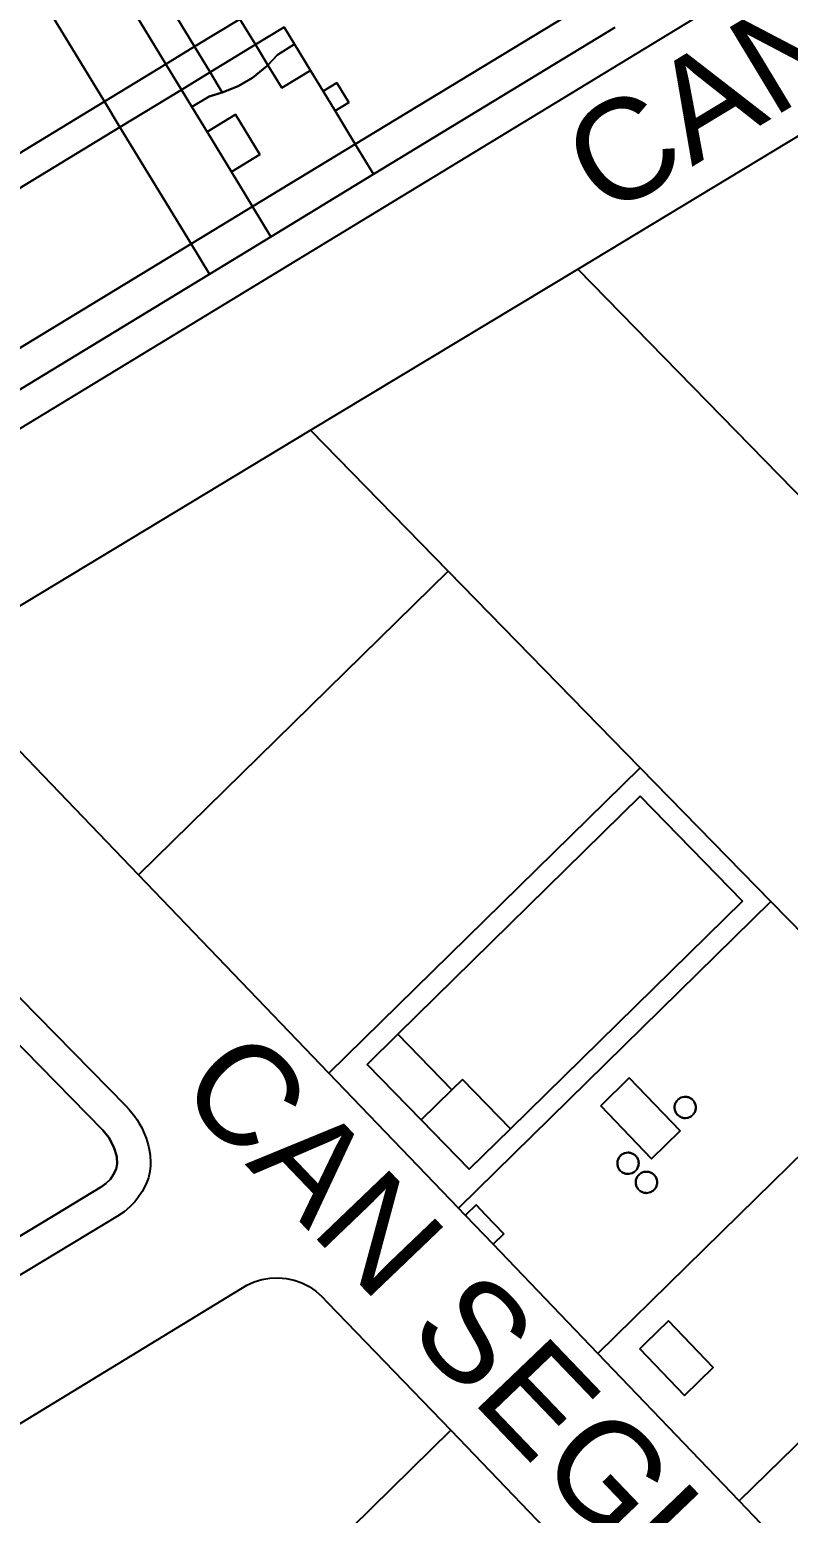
# Model space of a CAD drawing. Header units: millimetres. Extents: x 1888 to 2040, y 1705 to 1894.
# Drawn here: x 1943.2504 to 1943.3641, y 1822.6797 to 1822.9021 of the extents above; entities that cross this region are included whole.
import ezdxf

# ---------------------------------------------------------------- set-up
doc = ezdxf.new("R2010")
doc.units = ezdxf.units.MM
doc.styles.get("Standard").update_dxf_attribs({"font": 'arial.ttf'})

# ---------------------------------------------------------------- blocks, each defined once
blk = doc.blocks.new('PI Son Oms')
for p, q in [((-181.50948, -11.85922), (-181.50121, -11.87281)), ((-181.50121, -11.87281), (-181.50948, -11.85922)), ((-181.51375, -11.86182), (-181.5055, -11.87542)), ((-181.5055, -11.87542), (-181.51375, -11.86182)), ((-181.42412, -11.86722), (-181.53482, -11.93456)), ((-181.42412, -11.86722), (-181.53482, -11.93456)), ((-181.51472, -11.88103), (-181.52299, -11.86744)), ((-181.52299, -11.86744), (-181.51472, -11.88103)), ((-181.44099, -11.86543), (-181.47713, -11.88741)), ((-181.47713, -11.88741), (-181.44099, -11.86543)), ((-181.49441, -11.86867), (-181.50121, -11.87281)), ((-181.50121, -11.87281), (-181.49441, -11.86867)), ((-181.49441, -11.86867), (-181.49207, -11.87251)), ((-181.49207, -11.87251), (-181.49441, -11.86867)), ((-181.49207, -11.87251), (-181.48778, -11.8699)), ((-181.48778, -11.8699), (-181.49207, -11.87251)), ((-181.48778, -11.8699), (-181.48622, -11.87246)), ((-181.48622, -11.87246), (-181.48778, -11.8699)), ((-181.43824, -11.86995), (-181.47438, -11.89194)), ((-181.47438, -11.89194), (-181.43824, -11.86995)), ((-181.50121, -11.87281), (-181.5055, -11.87542)), ((-181.5055, -11.87542), (-181.50121, -11.87281)), ((-181.50121, -11.87281), (-181.49889, -11.87666)), ((-181.49889, -11.87666), (-181.50121, -11.87281)), ((-181.49207, -11.87251), (-181.49889, -11.87666)), ((-181.49889, -11.87666), (-181.49207, -11.87251)), ((-181.49021, -11.87557), (-181.49207, -11.87251)), ((-181.49207, -11.87251), (-181.49021, -11.87557)), ((-181.48878, -11.87402), (-181.49021, -11.87557)), ((-181.49021, -11.87557), (-181.48878, -11.87402)), ((-181.48622, -11.87246), (-181.48878, -11.87402)), ((-181.48878, -11.87402), (-181.48622, -11.87246)), ((-181.48622, -11.87246), (-181.48383, -11.87638)), ((-181.48383, -11.87638), (-181.48622, -11.87246)), ((-181.5055, -11.87542), (-181.51472, -11.88103)), ((-181.51472, -11.88103), (-181.5055, -11.87542)), ((-181.5055, -11.87542), (-181.50317, -11.87926)), ((-181.50317, -11.87926), (-181.5055, -11.87542)), ((-181.49253, -11.87746), (-181.49031, -11.87568)), ((-181.49031, -11.87568), (-181.49253, -11.87746)), ((-181.49031, -11.87568), (-181.49021, -11.87557)), ((-181.49021, -11.87557), (-181.49031, -11.87568)), ((-181.48813, -11.87899), (-181.49021, -11.87557)), ((-181.49021, -11.87557), (-181.48813, -11.87899)), ((-181.48383, -11.87638), (-181.48813, -11.87899)), ((-181.48813, -11.87899), (-181.48383, -11.87638)), ((-181.48196, -11.87946), (-181.48383, -11.87638)), ((-181.48383, -11.87638), (-181.48196, -11.87946)), ((-181.49889, -11.87666), (-181.50317, -11.87926)), ((-181.50317, -11.87926), (-181.49889, -11.87666)), ((-181.49889, -11.87666), (-181.49706, -11.8797)), ((-181.49706, -11.8797), (-181.49889, -11.87666)), ((-181.49706, -11.8797), (-181.49469, -11.87873)), ((-181.49469, -11.87873), (-181.49706, -11.8797)), ((-181.49469, -11.87873), (-181.49253, -11.87746)), ((-181.49253, -11.87746), (-181.49469, -11.87873)), ((-181.4799, -11.87821), (-181.48196, -11.87946)), ((-181.48196, -11.87946), (-181.4799, -11.87821)), ((-181.47809, -11.8812), (-181.4799, -11.87821)), ((-181.4799, -11.87821), (-181.47809, -11.8812)), ((-181.50317, -11.87926), (-181.51239, -11.88487)), ((-181.51239, -11.88487), (-181.50317, -11.87926)), ((-181.50317, -11.87926), (-181.50161, -11.88182)), ((-181.50161, -11.88182), (-181.50317, -11.87926)), ((-181.49905, -11.88026), (-181.50161, -11.88182)), ((-181.50161, -11.88182), (-181.49905, -11.88026)), ((-181.49706, -11.8797), (-181.49905, -11.88026)), ((-181.49905, -11.88026), (-181.49706, -11.8797)), ((-181.48014, -11.88245), (-181.48196, -11.87946)), ((-181.48196, -11.87946), (-181.48014, -11.88245)), ((-181.51472, -11.88103), (-181.54198, -11.89761)), ((-181.54198, -11.89761), (-181.51472, -11.88103)), ((-181.51239, -11.88487), (-181.51472, -11.88103)), ((-181.51472, -11.88103), (-181.51239, -11.88487)), ((-181.50161, -11.88182), (-181.49933, -11.88557)), ((-181.49933, -11.88557), (-181.50161, -11.88182)), ((-181.49506, -11.88299), (-181.49933, -11.88557)), ((-181.49933, -11.88557), (-181.49506, -11.88299)), ((-181.49143, -11.88897), (-181.49506, -11.88299)), ((-181.49506, -11.88299), (-181.49143, -11.88897)), ((-181.48014, -11.88245), (-181.47809, -11.8812)), ((-181.47809, -11.8812), (-181.48014, -11.88245)), ((-181.47713, -11.88741), (-181.48014, -11.88245)), ((-181.48014, -11.88245), (-181.47713, -11.88741)), ((-181.51239, -11.88487), (-181.53964, -11.90145)), ((-181.53964, -11.90145), (-181.51239, -11.88487)), ((-181.50174, -11.90238), (-181.51239, -11.88487)), ((-181.51239, -11.88487), (-181.50174, -11.90238)), ((-181.4438, -11.90615), (-181.40766, -11.88434)), ((-181.4438, -11.90615), (-181.40766, -11.88434)), ((-181.49933, -11.88557), (-181.49569, -11.89156)), ((-181.49569, -11.89156), (-181.49933, -11.88557)), ((-181.49252, -11.89677), (-181.47713, -11.88741)), ((-181.47713, -11.88741), (-181.49252, -11.89677)), ((-181.47713, -11.88741), (-181.47438, -11.89194)), ((-181.47438, -11.89194), (-181.47713, -11.88741)), ((-181.49569, -11.89156), (-181.49143, -11.88897)), ((-181.49143, -11.88897), (-181.49569, -11.89156)), ((-181.49569, -11.89156), (-181.49252, -11.89677)), ((-181.49252, -11.89677), (-181.49569, -11.89156)), ((-181.47438, -11.89194), (-181.48976, -11.9013)), ((-181.48976, -11.9013), (-181.47438, -11.89194)), ((-181.49252, -11.89677), (-181.50174, -11.90238)), ((-181.50174, -11.90238), (-181.49252, -11.89677)), ((-181.48976, -11.9013), (-181.49252, -11.89677)), ((-181.49252, -11.89677), (-181.48976, -11.9013)), ((-181.529, -11.91896), (-181.50174, -11.90238)), ((-181.50174, -11.90238), (-181.529, -11.91896)), ((-181.50174, -11.90238), (-181.49898, -11.90691)), ((-181.49898, -11.90691), (-181.50174, -11.90238)), ((-181.49898, -11.90691), (-181.48976, -11.9013)), ((-181.48976, -11.9013), (-181.49898, -11.90691)), ((-181.49898, -11.90691), (-181.53077, -11.92624)), ((-181.53077, -11.92624), (-181.49898, -11.90691)), ((-181.48382, -11.93031), (-181.4438, -11.90615)), ((-181.48382, -11.93031), (-181.4438, -11.90615)), ((-181.4438, -11.90615), (-181.36938, -11.98236)), ((-181.36938, -11.98236), (-181.4438, -11.90615)), ((-181.4438, -11.90615), (-181.36938, -11.98236)), ((-181.36938, -11.98236), (-181.4438, -11.90615)), ((-181.53689, -11.96234), (-181.48382, -11.93031)), ((-181.53689, -11.96234), (-181.48382, -11.93031)), ((-181.46321, -11.95141), (-181.48382, -11.93031)), ((-181.48382, -11.93031), (-181.46321, -11.95141)), ((-181.46321, -11.95141), (-181.48382, -11.93031)), ((-181.48382, -11.93031), (-181.46321, -11.95141)), ((-181.50961, -11.99694), (-181.46321, -11.95141)), ((-181.46321, -11.95141), (-181.50961, -11.99694)), ((-181.50961, -11.99694), (-181.46321, -11.95141)), ((-181.46321, -11.95141), (-181.50961, -11.99694)), ((-181.46321, -11.95141), (-181.43443, -11.98088)), ((-181.43443, -11.98088), (-181.46321, -11.95141)), ((-181.46321, -11.95141), (-181.43443, -11.98088)), ((-181.43443, -11.98088), (-181.46321, -11.95141)), ((-181.50961, -11.99694), (-181.53754, -11.96783)), ((-181.50961, -11.99694), (-181.53754, -11.96783)), ((-181.43443, -11.98088), (-181.48109, -12.02667)), ((-181.48109, -12.02667), (-181.43443, -11.98088)), ((-181.43443, -11.98088), (-181.48109, -12.02667)), ((-181.48109, -12.02667), (-181.43443, -11.98088)), ((-181.41485, -12.00095), (-181.43443, -11.98088)), ((-181.43443, -11.98088), (-181.41485, -12.00095)), ((-181.41485, -12.00095), (-181.43443, -11.98088)), ((-181.43443, -11.98088), (-181.41485, -12.00095)), ((-181.47077, -12.02082), (-181.43444, -11.98517)), ((-181.43444, -11.98517), (-181.47077, -12.02082)), ((-181.43444, -11.98517), (-181.41912, -12.00086)), ((-181.41912, -12.00086), (-181.43444, -11.98517)), ((-181.48109, -12.02667), (-181.50961, -11.99694)), ((-181.48109, -12.02667), (-181.50961, -11.99694)), ((-181.46168, -12.0469), (-181.41485, -12.00095)), ((-181.41485, -12.00095), (-181.46168, -12.0469)), ((-181.46168, -12.0469), (-181.41485, -12.00095)), ((-181.41485, -12.00095), (-181.46168, -12.0469)), ((-181.41912, -12.00086), (-181.45389, -12.03498)), ((-181.45389, -12.03498), (-181.41912, -12.00086)), ((-181.40187, -12.01424), (-181.41485, -12.00095)), ((-181.41485, -12.00095), (-181.40187, -12.01424)), ((-181.40187, -12.01424), (-181.41485, -12.00095)), ((-181.41485, -12.00095), (-181.40187, -12.01424)), ((-181.53001, -12.0127), (-181.5115, -12.03158)), ((-181.53001, -12.0127), (-181.5115, -12.03158)), ((-181.52904, -12.02083), (-181.51494, -12.03521)), ((-181.51494, -12.03521), (-181.52904, -12.02083)), ((-181.47537, -12.02534), (-181.47077, -12.02082)), ((-181.47077, -12.02082), (-181.47537, -12.02534)), ((-181.46264, -12.02915), (-181.47077, -12.02082)), ((-181.47077, -12.02082), (-181.46264, -12.02915)), ((-181.41962, -12.04789), (-181.39371, -12.02247)), ((-181.39371, -12.02247), (-181.41962, -12.04789)), ((-181.41962, -12.04789), (-181.39371, -12.02247)), ((-181.39371, -12.02247), (-181.41962, -12.04789)), ((-181.46724, -12.03367), (-181.47537, -12.02534)), ((-181.47537, -12.02534), (-181.46724, -12.03367)), ((-181.46168, -12.0469), (-181.48109, -12.02667)), ((-181.46168, -12.0469), (-181.48109, -12.02667)), ((-181.46108, -12.02761), (-181.46264, -12.02915)), ((-181.46264, -12.02915), (-181.46108, -12.02761)), ((-181.45389, -12.03498), (-181.46108, -12.02761)), ((-181.46108, -12.02761), (-181.45389, -12.03498)), ((-181.44034, -12.03158), (-181.43607, -12.02738)), ((-181.43607, -12.02738), (-181.44034, -12.03158)), ((-181.43607, -12.02738), (-181.42845, -12.03532)), ((-181.42845, -12.03532), (-181.43607, -12.02738)), ((-181.46724, -12.03367), (-181.46264, -12.02915)), ((-181.46264, -12.02915), (-181.46724, -12.03367)), ((-181.5115, -12.03158), (-181.51101, -12.03211)), ((-181.5115, -12.03158), (-181.51101, -12.03211)), ((-181.51101, -12.03211), (-181.51016, -12.03317)), ((-181.51101, -12.03211), (-181.51016, -12.03317)), ((-181.43273, -12.03952), (-181.44034, -12.03158)), ((-181.44034, -12.03158), (-181.43273, -12.03952)), ((-181.42929, -12.03171), (-181.42928, -12.03157)), ((-181.42928, -12.03157), (-181.42929, -12.03171)), ((-181.42929, -12.03195), (-181.42929, -12.03171)), ((-181.42929, -12.03171), (-181.42929, -12.03195)), ((-181.42927, -12.03207), (-181.42929, -12.03195)), ((-181.42929, -12.03195), (-181.42927, -12.03207)), ((-181.42928, -12.03157), (-181.42926, -12.03145)), ((-181.42926, -12.03145), (-181.42928, -12.03157)), ((-181.42924, -12.03221), (-181.42927, -12.03207)), ((-181.42927, -12.03207), (-181.42924, -12.03221)), ((-181.42926, -12.03145), (-181.42918, -12.03121)), ((-181.42918, -12.03121), (-181.42926, -12.03145)), ((-181.42918, -12.03121), (-181.42913, -12.03109)), ((-181.42913, -12.03109), (-181.42918, -12.03121)), ((-181.42913, -12.03109), (-181.42907, -12.03099)), ((-181.42907, -12.03099), (-181.42913, -12.03109)), ((-181.42907, -12.03099), (-181.42893, -12.03079)), ((-181.42893, -12.03079), (-181.42907, -12.03099)), ((-181.42893, -12.03079), (-181.42884, -12.03069)), ((-181.42884, -12.03069), (-181.42893, -12.03079)), ((-181.42884, -12.03069), (-181.42875, -12.03061)), ((-181.42875, -12.03061), (-181.42884, -12.03069)), ((-181.42875, -12.03061), (-181.42855, -12.03045)), ((-181.42855, -12.03045), (-181.42875, -12.03061)), ((-181.42855, -12.03045), (-181.42833, -12.03033)), ((-181.42833, -12.03033), (-181.42855, -12.03045)), ((-181.42833, -12.03033), (-181.42809, -12.03025)), ((-181.42809, -12.03025), (-181.42833, -12.03033)), ((-181.42809, -12.03025), (-181.42784, -12.03021)), ((-181.42784, -12.03021), (-181.42809, -12.03025)), ((-181.42784, -12.03021), (-181.42747, -12.03021)), ((-181.42747, -12.03021), (-181.42784, -12.03021)), ((-181.42747, -12.03021), (-181.42734, -12.03025)), ((-181.42734, -12.03025), (-181.42747, -12.03021)), ((-181.42734, -12.03025), (-181.42722, -12.03027)), ((-181.42722, -12.03027), (-181.42734, -12.03025)), ((-181.42722, -12.03027), (-181.4271, -12.03031)), ((-181.4271, -12.03031), (-181.42722, -12.03027)), ((-181.4271, -12.03031), (-181.42677, -12.03049)), ((-181.42677, -12.03049), (-181.4271, -12.03031)), ((-181.42677, -12.03049), (-181.42667, -12.03057)), ((-181.42667, -12.03057), (-181.42677, -12.03049)), ((-181.42667, -12.03057), (-181.42658, -12.03065)), ((-181.42658, -12.03065), (-181.42667, -12.03057)), ((-181.42658, -12.03065), (-181.42649, -12.03075)), ((-181.42649, -12.03075), (-181.42658, -12.03065)), ((-181.42649, -12.03075), (-181.42641, -12.03085)), ((-181.42641, -12.03085), (-181.42649, -12.03075)), ((-181.42641, -12.03085), (-181.42634, -12.03095)), ((-181.42634, -12.03095), (-181.42641, -12.03085)), ((-181.42634, -12.03095), (-181.42628, -12.03105)), ((-181.42628, -12.03105), (-181.42634, -12.03095)), ((-181.42628, -12.03105), (-181.42618, -12.03129)), ((-181.42618, -12.03129), (-181.42628, -12.03105)), ((-181.42613, -12.03215), (-181.42621, -12.03239)), ((-181.42621, -12.03239), (-181.42613, -12.03215)), ((-181.42618, -12.03129), (-181.42614, -12.03141)), ((-181.42614, -12.03141), (-181.42618, -12.03129)), ((-181.42614, -12.03141), (-181.4261, -12.03165)), ((-181.4261, -12.03165), (-181.42614, -12.03141)), ((-181.42611, -12.03203), (-181.42613, -12.03215)), ((-181.42613, -12.03215), (-181.42611, -12.03203)), ((-181.42609, -12.03177), (-181.42611, -12.03203)), ((-181.42611, -12.03203), (-181.42609, -12.03177)), ((-181.4261, -12.03165), (-181.42609, -12.03177)), ((-181.42609, -12.03177), (-181.4261, -12.03165)), ((-181.51016, -12.03317), (-181.50983, -12.03365)), ((-181.51016, -12.03317), (-181.50983, -12.03365)), ((-181.50983, -12.03365), (-181.50955, -12.03412)), ((-181.50983, -12.03365), (-181.50955, -12.03412)), ((-181.50955, -12.03412), (-181.50913, -12.03487)), ((-181.50955, -12.03412), (-181.50913, -12.03487)), ((-181.46006, -12.04103), (-181.46724, -12.03367)), ((-181.46724, -12.03367), (-181.46006, -12.04103)), ((-181.42921, -12.03233), (-181.42924, -12.03221)), ((-181.42924, -12.03221), (-181.42921, -12.03233)), ((-181.42916, -12.03243), (-181.42921, -12.03233)), ((-181.42921, -12.03233), (-181.42916, -12.03243)), ((-181.42911, -12.03255), (-181.42916, -12.03243)), ((-181.42916, -12.03243), (-181.42911, -12.03255)), ((-181.42905, -12.03265), (-181.42911, -12.03255)), ((-181.42911, -12.03255), (-181.42905, -12.03265)), ((-181.42897, -12.03277), (-181.42905, -12.03265)), ((-181.42905, -12.03265), (-181.42897, -12.03277)), ((-181.4289, -12.03287), (-181.42897, -12.03277)), ((-181.42897, -12.03277), (-181.4289, -12.03287)), ((-181.42872, -12.03303), (-181.4289, -12.03287)), ((-181.4289, -12.03287), (-181.42872, -12.03303)), ((-181.42862, -12.03311), (-181.42872, -12.03303)), ((-181.42872, -12.03303), (-181.42862, -12.03311)), ((-181.4284, -12.03323), (-181.42862, -12.03311)), ((-181.42862, -12.03311), (-181.4284, -12.03323)), ((-181.42828, -12.03329), (-181.4284, -12.03323)), ((-181.4284, -12.03323), (-181.42828, -12.03329)), ((-181.42817, -12.03333), (-181.42828, -12.03329)), ((-181.42828, -12.03329), (-181.42817, -12.03333)), ((-181.42804, -12.03337), (-181.42817, -12.03333)), ((-181.42817, -12.03333), (-181.42804, -12.03337)), ((-181.42792, -12.03339), (-181.42804, -12.03337)), ((-181.42804, -12.03337), (-181.42792, -12.03339)), ((-181.4278, -12.03339), (-181.42792, -12.03339)), ((-181.42792, -12.03339), (-181.4278, -12.03339)), ((-181.42767, -12.03341), (-181.4278, -12.03339)), ((-181.4278, -12.03339), (-181.42767, -12.03341)), ((-181.4273, -12.03335), (-181.42767, -12.03341)), ((-181.42767, -12.03341), (-181.4273, -12.03335)), ((-181.42706, -12.03327), (-181.4273, -12.03335)), ((-181.4273, -12.03335), (-181.42706, -12.03327)), ((-181.42673, -12.03309), (-181.42706, -12.03327)), ((-181.42706, -12.03327), (-181.42673, -12.03309)), ((-181.42664, -12.03301), (-181.42673, -12.03309)), ((-181.42673, -12.03309), (-181.42664, -12.03301)), ((-181.42655, -12.03291), (-181.42664, -12.03301)), ((-181.42664, -12.03301), (-181.42655, -12.03291)), ((-181.42646, -12.03283), (-181.42655, -12.03291)), ((-181.42655, -12.03291), (-181.42646, -12.03283)), ((-181.42639, -12.03273), (-181.42646, -12.03283)), ((-181.42646, -12.03283), (-181.42639, -12.03273)), ((-181.42626, -12.03251), (-181.42639, -12.03273)), ((-181.42639, -12.03273), (-181.42626, -12.03251)), ((-181.42621, -12.03239), (-181.42626, -12.03251)), ((-181.42626, -12.03251), (-181.42621, -12.03239)), ((-181.51494, -12.03521), (-181.51406, -12.0363)), ((-181.51406, -12.0363), (-181.51494, -12.03521)), ((-181.51406, -12.0363), (-181.51336, -12.03766)), ((-181.51336, -12.03766), (-181.51406, -12.0363)), ((-181.50913, -12.03487), (-181.50872, -12.03579)), ((-181.50913, -12.03487), (-181.50872, -12.03579)), ((-181.50872, -12.03579), (-181.50847, -12.03641)), ((-181.50872, -12.03579), (-181.50847, -12.03641)), ((-181.50847, -12.03641), (-181.50817, -12.03738)), ((-181.50847, -12.03641), (-181.50817, -12.03738)), ((-181.45389, -12.03498), (-181.46006, -12.04103)), ((-181.46006, -12.04103), (-181.45389, -12.03498)), ((-181.42845, -12.03532), (-181.43273, -12.03952)), ((-181.43273, -12.03952), (-181.42845, -12.03532)), ((-181.51336, -12.03766), (-181.51319, -12.03807)), ((-181.51319, -12.03807), (-181.51336, -12.03766)), ((-181.51319, -12.03807), (-181.51295, -12.03886)), ((-181.51295, -12.03886), (-181.51319, -12.03807)), ((-181.50817, -12.03738), (-181.508, -12.03812)), ((-181.50817, -12.03738), (-181.508, -12.03812)), ((-181.508, -12.03812), (-181.50786, -12.03896)), ((-181.508, -12.03812), (-181.50786, -12.03896)), ((-181.43722, -12.03889), (-181.43712, -12.03882)), ((-181.43712, -12.03882), (-181.43722, -12.03889)), ((-181.43712, -12.03882), (-181.43701, -12.03875)), ((-181.43701, -12.03875), (-181.43712, -12.03882)), ((-181.43701, -12.03875), (-181.4369, -12.0387)), ((-181.4369, -12.0387), (-181.43701, -12.03875)), ((-181.4369, -12.0387), (-181.43678, -12.03865)), ((-181.43678, -12.03865), (-181.4369, -12.0387)), ((-181.43678, -12.03865), (-181.43654, -12.03859)), ((-181.43654, -12.03859), (-181.43678, -12.03865)), ((-181.43654, -12.03859), (-181.43629, -12.03857)), ((-181.43629, -12.03857), (-181.43654, -12.03859)), ((-181.43629, -12.03857), (-181.43616, -12.03857)), ((-181.43616, -12.03857), (-181.43629, -12.03857)), ((-181.43616, -12.03857), (-181.43604, -12.03858)), ((-181.43604, -12.03858), (-181.43616, -12.03857)), ((-181.43604, -12.03858), (-181.43591, -12.03861)), ((-181.43591, -12.03861), (-181.43604, -12.03858)), ((-181.43591, -12.03861), (-181.43579, -12.03864)), ((-181.43579, -12.03864), (-181.43591, -12.03861)), ((-181.43579, -12.03864), (-181.43567, -12.03868)), ((-181.43567, -12.03868), (-181.43579, -12.03864)), ((-181.43567, -12.03868), (-181.43556, -12.03873)), ((-181.43556, -12.03873), (-181.43567, -12.03868)), ((-181.43556, -12.03873), (-181.43545, -12.03879)), ((-181.43545, -12.03879), (-181.43556, -12.03873)), ((-181.43545, -12.03879), (-181.43534, -12.03886)), ((-181.43534, -12.03886), (-181.43545, -12.03879)), ((-181.5128, -12.04026), (-181.51298, -12.04107)), ((-181.51298, -12.04107), (-181.5128, -12.04026)), ((-181.51295, -12.03886), (-181.51285, -12.03922)), ((-181.51285, -12.03922), (-181.51295, -12.03886)), ((-181.51285, -12.03922), (-181.5128, -12.04026)), ((-181.5128, -12.04026), (-181.51285, -12.03922)), ((-181.50782, -12.04056), (-181.50793, -12.0414)), ((-181.50782, -12.04056), (-181.50793, -12.0414)), ((-181.50786, -12.03896), (-181.5078, -12.0401)), ((-181.50786, -12.03896), (-181.5078, -12.0401)), ((-181.5078, -12.0401), (-181.50782, -12.04056)), ((-181.5078, -12.0401), (-181.50782, -12.04056)), ((-181.43786, -12.04007), (-181.43785, -12.03994)), ((-181.43785, -12.03994), (-181.43786, -12.04007)), ((-181.43786, -12.04032), (-181.43786, -12.04007)), ((-181.43786, -12.04007), (-181.43786, -12.04032)), ((-181.43784, -12.04044), (-181.43786, -12.04032)), ((-181.43786, -12.04032), (-181.43784, -12.04044)), ((-181.43785, -12.03994), (-181.43783, -12.03982)), ((-181.43783, -12.03982), (-181.43785, -12.03994)), ((-181.43781, -12.04057), (-181.43784, -12.04044)), ((-181.43784, -12.04044), (-181.43781, -12.04057)), ((-181.43783, -12.03982), (-181.43775, -12.03958)), ((-181.43775, -12.03958), (-181.43783, -12.03982)), ((-181.43778, -12.04069), (-181.43781, -12.04057)), ((-181.43781, -12.04057), (-181.43778, -12.04069)), ((-181.43773, -12.0408), (-181.43778, -12.04069)), ((-181.43778, -12.04069), (-181.43773, -12.0408)), ((-181.43775, -12.03958), (-181.4377, -12.03946)), ((-181.4377, -12.03946), (-181.43775, -12.03958)), ((-181.43768, -12.04092), (-181.43773, -12.0408)), ((-181.43773, -12.0408), (-181.43768, -12.04092)), ((-181.4377, -12.03946), (-181.43764, -12.03935)), ((-181.43764, -12.03935), (-181.4377, -12.03946)), ((-181.43762, -12.04102), (-181.43768, -12.04092)), ((-181.43768, -12.04092), (-181.43762, -12.04102)), ((-181.43764, -12.03935), (-181.4375, -12.03915)), ((-181.4375, -12.03915), (-181.43764, -12.03935)), ((-181.43754, -12.04113), (-181.43762, -12.04102)), ((-181.43762, -12.04102), (-181.43754, -12.04113)), ((-181.4375, -12.03915), (-181.43741, -12.03905)), ((-181.43741, -12.03905), (-181.4375, -12.03915)), ((-181.43741, -12.03905), (-181.43732, -12.03897)), ((-181.43732, -12.03897), (-181.43741, -12.03905)), ((-181.43732, -12.03897), (-181.43722, -12.03889)), ((-181.43722, -12.03889), (-181.43732, -12.03897)), ((-181.43534, -12.03886), (-181.43524, -12.03894)), ((-181.43524, -12.03894), (-181.43534, -12.03886)), ((-181.43524, -12.03894), (-181.43515, -12.03902)), ((-181.43515, -12.03902), (-181.43524, -12.03894)), ((-181.43515, -12.03902), (-181.43506, -12.03911)), ((-181.43506, -12.03911), (-181.43515, -12.03902)), ((-181.43506, -12.03911), (-181.43498, -12.03921)), ((-181.43498, -12.03921), (-181.43506, -12.03911)), ((-181.43498, -12.03921), (-181.43491, -12.03931)), ((-181.43491, -12.03931), (-181.43498, -12.03921)), ((-181.43489, -12.04098), (-181.43496, -12.04109)), ((-181.43496, -12.04109), (-181.43489, -12.04098)), ((-181.43491, -12.03931), (-181.43485, -12.03942)), ((-181.43485, -12.03942), (-181.43491, -12.03931)), ((-181.43483, -12.04087), (-181.43489, -12.04098)), ((-181.43489, -12.04098), (-181.43483, -12.04087)), ((-181.43485, -12.03942), (-181.4348, -12.03953)), ((-181.4348, -12.03953), (-181.43485, -12.03942)), ((-181.43478, -12.04076), (-181.43483, -12.04087)), ((-181.43483, -12.04087), (-181.43478, -12.04076)), ((-181.4348, -12.03953), (-181.43475, -12.03965)), ((-181.43475, -12.03965), (-181.4348, -12.03953)), ((-181.4347, -12.04052), (-181.43478, -12.04076)), ((-181.43478, -12.04076), (-181.4347, -12.04052)), ((-181.43475, -12.03965), (-181.43471, -12.03977)), ((-181.43471, -12.03977), (-181.43475, -12.03965)), ((-181.43471, -12.03977), (-181.43467, -12.04002)), ((-181.43467, -12.04002), (-181.43471, -12.03977)), ((-181.43468, -12.04039), (-181.4347, -12.04052)), ((-181.4347, -12.04052), (-181.43468, -12.04039)), ((-181.43466, -12.04014), (-181.43468, -12.04039)), ((-181.43468, -12.04039), (-181.43466, -12.04014)), ((-181.43467, -12.04002), (-181.43466, -12.04014)), ((-181.43466, -12.04014), (-181.43467, -12.04002)), ((-181.51449, -12.0432), (-181.51509, -12.04364)), ((-181.51509, -12.04364), (-181.51449, -12.0432)), ((-181.51383, -12.04253), (-181.51449, -12.0432)), ((-181.51449, -12.0432), (-181.51383, -12.04253)), ((-181.51339, -12.04188), (-181.51383, -12.04253)), ((-181.51383, -12.04253), (-181.51339, -12.04188)), ((-181.51298, -12.04107), (-181.51339, -12.04188)), ((-181.51339, -12.04188), (-181.51298, -12.04107)), ((-181.50814, -12.04234), (-181.50852, -12.04334)), ((-181.50814, -12.04234), (-181.50852, -12.04334)), ((-181.50793, -12.0414), (-181.50814, -12.04234)), ((-181.50793, -12.0414), (-181.50814, -12.04234)), ((-181.43747, -12.04123), (-181.43754, -12.04113)), ((-181.43754, -12.04113), (-181.43747, -12.04123)), ((-181.43738, -12.04132), (-181.43747, -12.04123)), ((-181.43747, -12.04123), (-181.43738, -12.04132)), ((-181.43729, -12.0414), (-181.43738, -12.04132)), ((-181.43738, -12.04132), (-181.43729, -12.0414)), ((-181.43719, -12.04148), (-181.43729, -12.0414)), ((-181.43729, -12.0414), (-181.43719, -12.04148)), ((-181.43697, -12.0416), (-181.43719, -12.04148)), ((-181.43719, -12.04148), (-181.43697, -12.0416)), ((-181.43685, -12.04166), (-181.43697, -12.0416)), ((-181.43697, -12.0416), (-181.43685, -12.04166)), ((-181.43674, -12.0417), (-181.43685, -12.04166)), ((-181.43685, -12.04166), (-181.43674, -12.0417)), ((-181.43661, -12.04173), (-181.43674, -12.0417)), ((-181.43674, -12.0417), (-181.43661, -12.04173)), ((-181.43649, -12.04175), (-181.43661, -12.04173)), ((-181.43661, -12.04173), (-181.43649, -12.04175)), ((-181.43624, -12.04177), (-181.43649, -12.04175)), ((-181.43649, -12.04175), (-181.43624, -12.04177)), ((-181.43611, -12.04176), (-181.43624, -12.04177)), ((-181.43624, -12.04177), (-181.43611, -12.04176)), ((-181.43587, -12.04172), (-181.43611, -12.04176)), ((-181.43611, -12.04176), (-181.43587, -12.04172)), ((-181.43563, -12.04164), (-181.43587, -12.04172)), ((-181.43587, -12.04172), (-181.43563, -12.04164)), ((-181.43541, -12.04152), (-181.43563, -12.04164)), ((-181.43563, -12.04164), (-181.43541, -12.04152)), ((-181.4353, -12.04145), (-181.43541, -12.04152)), ((-181.43541, -12.04152), (-181.4353, -12.04145)), ((-181.43521, -12.04137), (-181.4353, -12.04145)), ((-181.4353, -12.04145), (-181.43521, -12.04137)), ((-181.43503, -12.04119), (-181.43521, -12.04137)), ((-181.43521, -12.04137), (-181.43503, -12.04119)), ((-181.4351, -12.04293), (-181.43509, -12.04279)), ((-181.43509, -12.04279), (-181.4351, -12.04293)), ((-181.4351, -12.04317), (-181.4351, -12.04293)), ((-181.4351, -12.04293), (-181.4351, -12.04317)), ((-181.43508, -12.04329), (-181.4351, -12.04317)), ((-181.4351, -12.04317), (-181.43508, -12.04329)), ((-181.43509, -12.04279), (-181.43507, -12.04267)), ((-181.43507, -12.04267), (-181.43509, -12.04279)), ((-181.43505, -12.04343), (-181.43508, -12.04329)), ((-181.43508, -12.04329), (-181.43505, -12.04343)), ((-181.43507, -12.04267), (-181.43499, -12.04243)), ((-181.43499, -12.04243), (-181.43507, -12.04267)), ((-181.43496, -12.04109), (-181.43503, -12.04119)), ((-181.43503, -12.04119), (-181.43496, -12.04109)), ((-181.43499, -12.04243), (-181.43494, -12.04231)), ((-181.43494, -12.04231), (-181.43499, -12.04243)), ((-181.43494, -12.04231), (-181.43488, -12.04221)), ((-181.43488, -12.04221), (-181.43494, -12.04231)), ((-181.43488, -12.04221), (-181.43474, -12.04201)), ((-181.43474, -12.04201), (-181.43488, -12.04221)), ((-181.43474, -12.04201), (-181.43465, -12.04191)), ((-181.43465, -12.04191), (-181.43474, -12.04201)), ((-181.43465, -12.04191), (-181.43456, -12.04183)), ((-181.43456, -12.04183), (-181.43465, -12.04191)), ((-181.43456, -12.04183), (-181.43436, -12.04167)), ((-181.43436, -12.04167), (-181.43456, -12.04183)), ((-181.43436, -12.04167), (-181.43414, -12.04155)), ((-181.43414, -12.04155), (-181.43436, -12.04167)), ((-181.43414, -12.04155), (-181.4339, -12.04147)), ((-181.4339, -12.04147), (-181.43414, -12.04155)), ((-181.4339, -12.04147), (-181.43365, -12.04143)), ((-181.43365, -12.04143), (-181.4339, -12.04147)), ((-181.43365, -12.04143), (-181.43328, -12.04143)), ((-181.43328, -12.04143), (-181.43365, -12.04143)), ((-181.43328, -12.04143), (-181.43315, -12.04147)), ((-181.43315, -12.04147), (-181.43328, -12.04143)), ((-181.43315, -12.04147), (-181.43303, -12.04149)), ((-181.43303, -12.04149), (-181.43315, -12.04147)), ((-181.43303, -12.04149), (-181.43291, -12.04153)), ((-181.43291, -12.04153), (-181.43303, -12.04149)), ((-181.43291, -12.04153), (-181.43258, -12.04171)), ((-181.43258, -12.04171), (-181.43291, -12.04153)), ((-181.43258, -12.04171), (-181.43248, -12.04179)), ((-181.43248, -12.04179), (-181.43258, -12.04171)), ((-181.43248, -12.04179), (-181.43239, -12.04187)), ((-181.43239, -12.04187), (-181.43248, -12.04179)), ((-181.43239, -12.04187), (-181.4323, -12.04197)), ((-181.4323, -12.04197), (-181.43239, -12.04187)), ((-181.4323, -12.04197), (-181.43222, -12.04207)), ((-181.43222, -12.04207), (-181.4323, -12.04197)), ((-181.43222, -12.04207), (-181.43215, -12.04217)), ((-181.43215, -12.04217), (-181.43222, -12.04207)), ((-181.43215, -12.04217), (-181.43209, -12.04227)), ((-181.43209, -12.04227), (-181.43215, -12.04217)), ((-181.43209, -12.04227), (-181.43199, -12.04251)), ((-181.43199, -12.04251), (-181.43209, -12.04227)), ((-181.43199, -12.04251), (-181.43195, -12.04263)), ((-181.43195, -12.04263), (-181.43199, -12.04251)), ((-181.43195, -12.04263), (-181.43191, -12.04287)), ((-181.43191, -12.04287), (-181.43195, -12.04263)), ((-181.43192, -12.04325), (-181.43194, -12.04337)), ((-181.43194, -12.04337), (-181.43192, -12.04325)), ((-181.4319, -12.04299), (-181.43192, -12.04325)), ((-181.43192, -12.04325), (-181.4319, -12.04299)), ((-181.43191, -12.04287), (-181.4319, -12.04299)), ((-181.4319, -12.04299), (-181.43191, -12.04287)), ((-181.51509, -12.04364), (-181.52211, -12.04789)), ((-181.52211, -12.04789), (-181.51509, -12.04364)), ((-181.5097, -12.04535), (-181.51016, -12.04593)), ((-181.5097, -12.04535), (-181.51016, -12.04593)), ((-181.50906, -12.0444), (-181.5097, -12.04535)), ((-181.50906, -12.0444), (-181.5097, -12.04535)), ((-181.50852, -12.04334), (-181.50906, -12.0444)), ((-181.50852, -12.04334), (-181.50906, -12.0444)), ((-181.43502, -12.04355), (-181.43505, -12.04343)), ((-181.43505, -12.04343), (-181.43502, -12.04355)), ((-181.43497, -12.04365), (-181.43502, -12.04355)), ((-181.43502, -12.04355), (-181.43497, -12.04365)), ((-181.43492, -12.04377), (-181.43497, -12.04365)), ((-181.43497, -12.04365), (-181.43492, -12.04377)), ((-181.43486, -12.04387), (-181.43492, -12.04377)), ((-181.43492, -12.04377), (-181.43486, -12.04387)), ((-181.43478, -12.04399), (-181.43486, -12.04387)), ((-181.43486, -12.04387), (-181.43478, -12.04399)), ((-181.43471, -12.04409), (-181.43478, -12.04399)), ((-181.43478, -12.04399), (-181.43471, -12.04409)), ((-181.43453, -12.04425), (-181.43471, -12.04409)), ((-181.43471, -12.04409), (-181.43453, -12.04425)), ((-181.43443, -12.04433), (-181.43453, -12.04425)), ((-181.43453, -12.04425), (-181.43443, -12.04433)), ((-181.43421, -12.04445), (-181.43443, -12.04433)), ((-181.43443, -12.04433), (-181.43421, -12.04445)), ((-181.43409, -12.04451), (-181.43421, -12.04445)), ((-181.43421, -12.04445), (-181.43409, -12.04451)), ((-181.43398, -12.04455), (-181.43409, -12.04451)), ((-181.43409, -12.04451), (-181.43398, -12.04455)), ((-181.43385, -12.04459), (-181.43398, -12.04455)), ((-181.43398, -12.04455), (-181.43385, -12.04459)), ((-181.43373, -12.04461), (-181.43385, -12.04459)), ((-181.43385, -12.04459), (-181.43373, -12.04461)), ((-181.43361, -12.04461), (-181.43373, -12.04461)), ((-181.43373, -12.04461), (-181.43361, -12.04461)), ((-181.43348, -12.04463), (-181.43361, -12.04461)), ((-181.43361, -12.04461), (-181.43348, -12.04463)), ((-181.43311, -12.04457), (-181.43348, -12.04463)), ((-181.43348, -12.04463), (-181.43311, -12.04457)), ((-181.43287, -12.04449), (-181.43311, -12.04457)), ((-181.43311, -12.04457), (-181.43287, -12.04449)), ((-181.43254, -12.04431), (-181.43287, -12.04449)), ((-181.43287, -12.04449), (-181.43254, -12.04431)), ((-181.43245, -12.04423), (-181.43254, -12.04431)), ((-181.43254, -12.04431), (-181.43245, -12.04423)), ((-181.43236, -12.04413), (-181.43245, -12.04423)), ((-181.43245, -12.04423), (-181.43236, -12.04413)), ((-181.43227, -12.04405), (-181.43236, -12.04413)), ((-181.43236, -12.04413), (-181.43227, -12.04405)), ((-181.4322, -12.04395), (-181.43227, -12.04405)), ((-181.43227, -12.04405), (-181.4322, -12.04395)), ((-181.43207, -12.04373), (-181.4322, -12.04395)), ((-181.4322, -12.04395), (-181.43207, -12.04373)), ((-181.43202, -12.04361), (-181.43207, -12.04373)), ((-181.43207, -12.04373), (-181.43202, -12.04361)), ((-181.43194, -12.04337), (-181.43202, -12.04361)), ((-181.43202, -12.04361), (-181.43194, -12.04337)), ((-181.51176, -12.04742), (-181.51246, -12.04789)), ((-181.51176, -12.04742), (-181.51246, -12.04789)), ((-181.51093, -12.04671), (-181.51176, -12.04742)), ((-181.51093, -12.04671), (-181.51176, -12.04742)), ((-181.51016, -12.04593), (-181.51093, -12.04671)), ((-181.51016, -12.04593), (-181.51093, -12.04671)), ((-181.46073, -12.04789), (-181.46168, -12.0469)), ((-181.46073, -12.04789), (-181.46168, -12.0469)), ((-181.46055, -12.04789), (-181.45904, -12.04641)), ((-181.45904, -12.04641), (-181.46055, -12.04789)), ((-181.45904, -12.04641), (-181.45762, -12.04789)), ((-181.45762, -12.04789), (-181.45904, -12.04641)), ((-181.5125, -12.04792), (-181.55912, -12.07613)), ((-181.5125, -12.04792), (-181.55912, -12.07613)), ((-181.52211, -12.04789), (-181.54016, -12.05881)), ((-181.54016, -12.05881), (-181.52211, -12.04789)), ((-181.51246, -12.04789), (-181.5125, -12.04792)), ((-181.51246, -12.04789), (-181.5125, -12.04792)), ((-181.46064, -12.04798), (-181.46073, -12.04789)), ((-181.46064, -12.04798), (-181.46073, -12.04789)), ((-181.46064, -12.04798), (-181.46055, -12.04789)), ((-181.46055, -12.04789), (-181.46064, -12.04798)), ((-181.45649, -12.05231), (-181.46064, -12.04798)), ((-181.45649, -12.05231), (-181.46064, -12.04798)), ((-181.45762, -12.04789), (-181.45489, -12.05074)), ((-181.45489, -12.05074), (-181.45762, -12.04789)), ((-181.44079, -12.06866), (-181.41962, -12.04789)), ((-181.41962, -12.04789), (-181.44079, -12.06866)), ((-181.44079, -12.06866), (-181.41962, -12.04789)), ((-181.41962, -12.04789), (-181.44079, -12.06866)), ((-181.41959, -12.09076), (-181.3759, -12.04789)), ((-181.3759, -12.04789), (-181.41959, -12.09076)), ((-181.41959, -12.09076), (-181.3759, -12.04789)), ((-181.3759, -12.04789), (-181.41959, -12.09076)), ((-181.45489, -12.05074), (-181.45649, -12.05231)), ((-181.45649, -12.05231), (-181.45489, -12.05074)), ((-181.44079, -12.06866), (-181.45649, -12.05231)), ((-181.44079, -12.06866), (-181.45649, -12.05231)), ((-181.53891, -12.0862), (-181.49339, -12.05845)), ((-181.53891, -12.0862), (-181.49339, -12.05845)), ((-181.49339, -12.05845), (-181.49228, -12.05796)), ((-181.49339, -12.05845), (-181.49228, -12.05796)), ((-181.49228, -12.05796), (-181.49112, -12.0576)), ((-181.49228, -12.05796), (-181.49112, -12.0576)), ((-181.49112, -12.0576), (-181.48992, -12.0574)), ((-181.49112, -12.0576), (-181.48992, -12.0574)), ((-181.48992, -12.0574), (-181.4887, -12.05735)), ((-181.48992, -12.0574), (-181.4887, -12.05735)), ((-181.4887, -12.05735), (-181.48749, -12.05745)), ((-181.4887, -12.05735), (-181.48749, -12.05745)), ((-181.48749, -12.05745), (-181.4863, -12.0577)), ((-181.48749, -12.05745), (-181.4863, -12.0577)), ((-181.4863, -12.0577), (-181.48515, -12.0581)), ((-181.4863, -12.0577), (-181.48515, -12.0581)), ((-181.48515, -12.0581), (-181.48406, -12.05864)), ((-181.48515, -12.0581), (-181.48406, -12.05864)), ((-181.48406, -12.05864), (-181.48305, -12.05931)), ((-181.48406, -12.05864), (-181.48305, -12.05931)), ((-181.48305, -12.05931), (-181.48213, -12.06011)), ((-181.48305, -12.05931), (-181.48213, -12.06011)), ((-181.48213, -12.06011), (-181.48131, -12.06101)), ((-181.48213, -12.06011), (-181.48131, -12.06101)), ((-181.48131, -12.06101), (-181.46283, -12.08019)), ((-181.48131, -12.06101), (-181.46283, -12.08019)), ((-181.43364, -12.06714), (-181.43022, -12.06379)), ((-181.43022, -12.06379), (-181.43364, -12.06714)), ((-181.43022, -12.06379), (-181.42351, -12.07078)), ((-181.42351, -12.07078), (-181.43022, -12.06379)), ((-181.4345, -12.06799), (-181.43364, -12.06714)), ((-181.43364, -12.06714), (-181.4345, -12.06799)), ((-181.41959, -12.09076), (-181.44079, -12.06866)), ((-181.41959, -12.09076), (-181.44079, -12.06866)), ((-181.42779, -12.07498), (-181.4345, -12.06799)), ((-181.4345, -12.06799), (-181.42779, -12.07498)), ((-181.42351, -12.07078), (-181.42779, -12.07498)), ((-181.42779, -12.07498), (-181.42351, -12.07078)), ((-181.50492, -12.1215), (-181.46283, -12.08019)), ((-181.46283, -12.08019), (-181.50492, -12.1215)), ((-181.50492, -12.1215), (-181.46283, -12.08019)), ((-181.46283, -12.08019), (-181.50492, -12.1215)), ((-181.46283, -12.08019), (-181.44876, -12.0948)), ((-181.46283, -12.08019), (-181.44876, -12.0948)), ((-181.38385, -12.12802), (-181.41959, -12.09076)), ((-181.38385, -12.12802), (-181.41959, -12.09076))]:
    blk.add_line(p, q)

msp = doc.modelspace()

# ---------------------------------------------------------------- block references
msp.add_blockref('PI Son Oms', (2124.77634, 1834.77236))

# ---------------------------------------------------------------- texts
at = {"char_height": 0.015, "width": 0.2895993, "attachment_point": 1}
for s, insert, rotation in [('{CAN CALAFAT}', (1943.32895, 1822.88654), 31.139), ('{CAN SEGUI}', (1943.28296, 1822.75337), 313.7546)]:
    msp.add_mtext(s, dxfattribs=dict(at, insert=insert, rotation=rotation))

doc.saveas('drawing.dxf')
